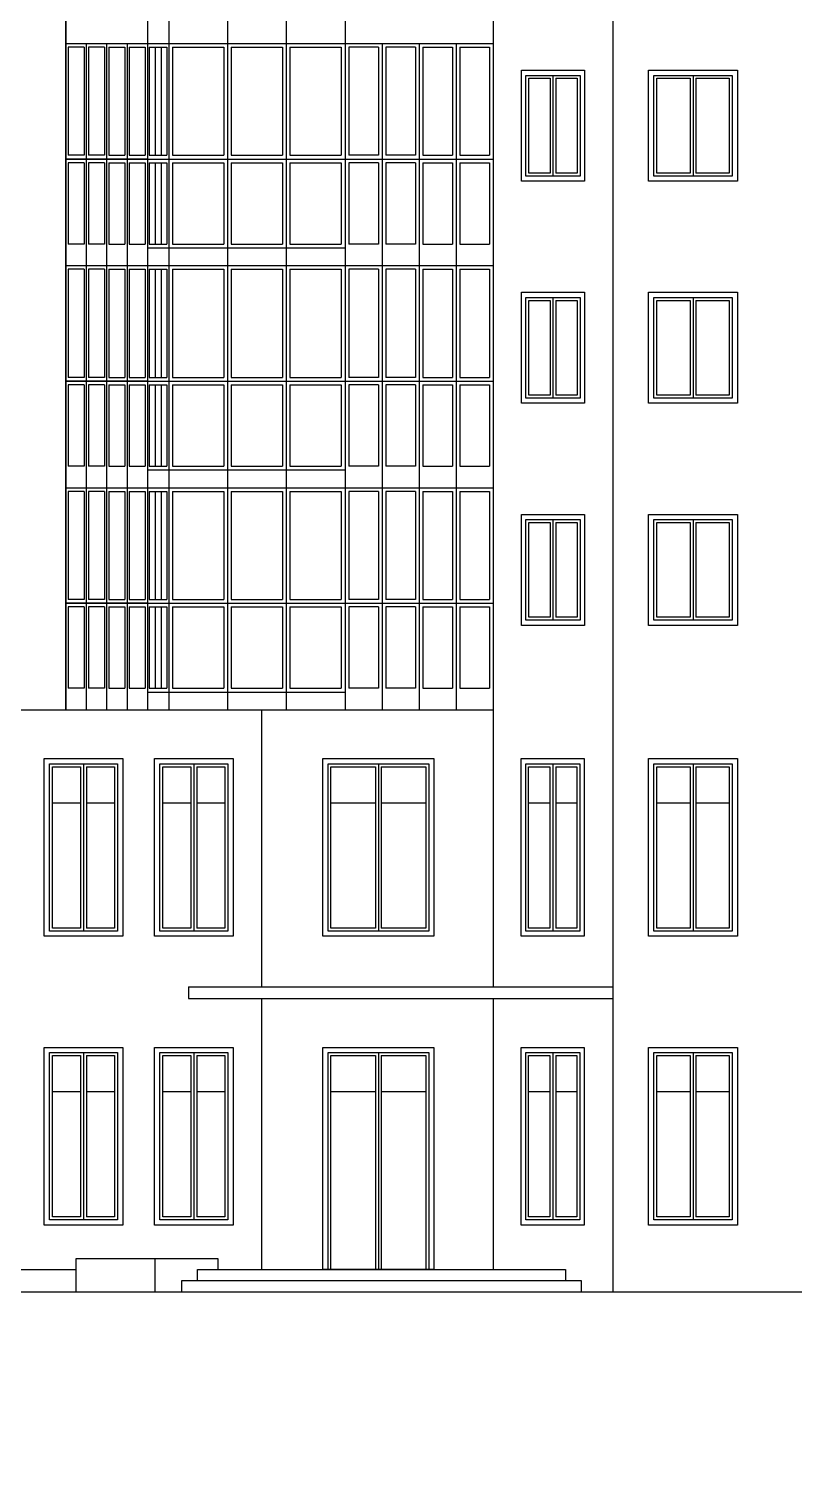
# Model space of a CAD drawing. Header units: inches. Extents: x -634 to 3638, y -6930911 to 5552.
# Drawn here: x 1970.87 to 1980.85, y 3391.03 to 3409.74 of the extents above; entities that cross this region are included whole.
import ezdxf

# ---------------------------------------------------------------- set-up
doc = ezdxf.new("R2010")
doc.units = ezdxf.units.IN
doc.header["$MEASUREMENT"] = 0
doc.linetypes.add('Dashed', pattern=[1128.888893, 564.444447, -564.444447])
for name, color, linetype, lineweight in [('ELEV', 134, 'Continuous', 18), ('фасады', 7, 'Continuous', 30), ('фасады2', 7, 'Continuous', 25)]:
    doc.layers.add(name, color=color, linetype=linetype, lineweight=lineweight)
doc.layers.add('развертка', color=7, linetype='Continuous')

msp = doc.modelspace()

# ---------------------------------------------------------------- hatches: boundary and pattern name
at = {"layer": 'ELEV', "linetype": 'Continuous'}
h = msp.add_hatch(dxfattribs=at)
h.set_pattern_fill('ANSI31', color=256, scale=0.01044, style=0)
h.set_pattern_definition([(45, (1262.311104, 3366.587935), (-0.02343928418428, 0.02343928418428), [])])
edge = h.paths.add_edge_path()
edge.add_ellipse((1445.78234, 3471.96182), major_axis=(0, 6932302.83262), ratio=0.00000001506, start_angle=89.999976115149, end_angle=270.000023884851)
edge.add_line((1445.67794, 3474.85168), (1445.67794, 3528.48347))
edge.add_line((1445.67794, 3528.48347), (1445.88675, 3528.48347))
edge.add_line((1445.88675, 3528.48347), (1445.88675, 3474.85168))

# ---------------------------------------------------------------- linework, layer by layer
at = {"layer": 'развертка'}
msp.add_line((1883.34432, 3393.27998), (2396.27892, 3393.27998), dxfattribs=at)
at = {"layer": 'фасады', "color": 7, "ltscale": 100}
for points in [[(1971.35678, 3400.86201), (1971.35678, 3426.90714)], [(1972.69762, 3426.90714), (1972.69762, 3400.86201)], [(1976.92272, 3426.90714), (1976.92272, 3400.86201)]]:
    msp.add_lwpolyline(points, dxfattribs=at)
at = {"layer": 'фасады', "color": 7, "linetype": 'Dashed', "ltscale": 100}
for points in [[(1978.48253, 3412.43762), (1978.48253, 3409.54372)], [(1978.48253, 3409.54372), (1978.48253, 3406.64982)], [(1978.48253, 3406.64982), (1978.48253, 3403.75591)], [(1978.48253, 3403.75591), (1978.48253, 3400.86201)], [(1967.84551, 3400.86201), (1976.92272, 3400.86201)], [(1973.90342, 3400.86201), (1973.90342, 3397.25428)], [(1976.92272, 3400.86201), (1976.92272, 3397.25428)], [(1978.48253, 3400.86201), (1978.48253, 3397.09994)], [(1972.95194, 3397.25428), (1972.95194, 3397.09994)], [(1972.95194, 3397.25428), (1978.48253, 3397.25428)], [(1972.95194, 3397.09994), (1978.48253, 3397.09994)], [(1973.90342, 3397.09994), (1973.90342, 3393.56937)], [(1976.92272, 3397.09994), (1976.92272, 3393.56937)], [(1978.48253, 3397.09994), (1978.48253, 3393.27998)], [(1971.49161, 3393.27998), (1971.49161, 3393.71407), (1972.51691, 3393.71407), (1972.51691, 3393.27998)], [(1972.51691, 3393.71407), (1973.33442, 3393.71407), (1973.33442, 3393.56937)], [(1967.68145, 3393.56937), (1971.49161, 3393.56937)], [(1973.07048, 3393.42468), (1973.07048, 3393.56937), (1977.86744, 3393.56937), (1977.86744, 3393.42468)], [(1972.66334, 3393.27998), (1978.27636, 3393.27998)], [(1972.86689, 3393.27998), (1972.86689, 3393.42468), (1978.0719, 3393.42468), (1978.0719, 3393.27998)]]:
    msp.add_lwpolyline(points, dxfattribs=at)
at = {"layer": 'фасады2', "color": 7, "ltscale": 100}
for p, q in [((1977.35054, 3407.81702), (1977.35054, 3409.12893)), ((1977.35054, 3409.12893), (1978.05472, 3409.12893)), ((1977.38912, 3407.85561), (1977.38912, 3409.09034)), ((1977.38912, 3409.09034), (1977.66404, 3409.09034)), ((1977.74121, 3409.09034), (1978.01613, 3409.09034)), ((1978.01613, 3409.09034), (1978.01613, 3407.85561)), ((1978.05472, 3409.12893), (1978.05472, 3407.81702)), ((1972.41788, 3408.03889), (1971.35678, 3408.03889)), ((1977.66404, 3407.85561), (1977.38912, 3407.85561)), ((1978.01613, 3407.85561), (1977.74121, 3407.85561)), ((1978.05472, 3407.81702), (1977.35054, 3407.81702)), ((1977.35054, 3404.92312), (1977.35054, 3406.23502)), ((1977.35054, 3406.23502), (1978.05472, 3406.23502)), ((1977.38912, 3404.96171), (1977.38912, 3406.19644)), ((1977.38912, 3406.19644), (1977.66404, 3406.19644)), ((1977.74121, 3406.19644), (1978.01613, 3406.19644)), ((1978.01613, 3406.19644), (1978.01613, 3404.96171)), ((1978.05472, 3406.23502), (1978.05472, 3404.92312)), ((1972.41788, 3405.14499), (1971.35678, 3405.14499)), ((1978.05472, 3404.92312), (1977.35054, 3404.92312)), ((1977.66404, 3404.96171), (1977.38912, 3404.96171)), ((1978.01613, 3404.96171), (1977.74121, 3404.96171)), ((1977.35054, 3402.02922), (1977.35054, 3403.34112)), ((1977.35054, 3403.34112), (1978.05472, 3403.34112)), ((1977.38912, 3402.0678), (1977.38912, 3403.30253)), ((1977.38912, 3403.30253), (1977.66404, 3403.30253)), ((1977.74121, 3403.30253), (1978.01613, 3403.30253)), ((1978.01613, 3403.30253), (1978.01613, 3402.0678)), ((1978.05472, 3403.34112), (1978.05472, 3402.02922)), ((1972.41788, 3402.25108), (1971.35678, 3402.25108)), ((1977.66404, 3402.0678), (1977.38912, 3402.0678)), ((1978.01613, 3402.0678), (1977.74121, 3402.0678)), ((1978.05472, 3402.02922), (1977.35054, 3402.02922)), ((1971.14178, 3400.15783), (1972.02988, 3400.15783)), ((1971.14178, 3397.97775), (1971.14178, 3400.15783)), ((1971.18036, 3398.01634), (1971.18036, 3400.11924)), ((1971.18036, 3400.11924), (1971.54724, 3400.11924)), ((1972.02988, 3400.15783), (1972.02988, 3397.97775)), ((1972.57902, 3400.15783), (1973.46712, 3400.15783)), ((1972.57902, 3397.97775), (1972.57902, 3400.15783)), ((1972.6176, 3398.01634), (1972.6176, 3400.11924)), ((1972.6176, 3400.11924), (1972.98448, 3400.11924)), ((1973.46712, 3400.15783), (1973.46712, 3397.97775)), ((1974.77159, 3400.15783), (1976.08349, 3400.15783)), ((1974.77159, 3397.97775), (1974.77159, 3400.15783)), ((1974.81017, 3398.01634), (1974.81017, 3400.11924)), ((1974.81017, 3400.11924), (1975.38895, 3400.11924)), ((1976.08349, 3400.15783), (1976.08349, 3397.97775)), ((1977.34696, 3397.97775), (1977.34696, 3400.15783)), ((1977.34696, 3400.15783), (1978.05114, 3400.15783)), ((1977.38554, 3398.01634), (1977.38554, 3400.11924)), ((1977.38554, 3400.11924), (1977.66046, 3400.11924)), ((1977.73763, 3400.11924), (1978.01255, 3400.11924)), ((1978.01255, 3400.11924), (1978.01255, 3398.01634)), ((1978.05114, 3400.15783), (1978.05114, 3397.97775)), ((1972.02988, 3397.97775), (1971.14178, 3397.97775)), ((1971.54724, 3398.01634), (1971.18036, 3398.01634)), ((1973.46712, 3397.97775), (1972.57902, 3397.97775)), ((1972.98448, 3398.01634), (1972.6176, 3398.01634)), ((1976.08349, 3397.97775), (1974.77159, 3397.97775)), ((1975.38895, 3398.01634), (1974.81017, 3398.01634)), ((1978.05114, 3397.97775), (1977.34696, 3397.97775)), ((1977.66046, 3398.01634), (1977.38554, 3398.01634)), ((1978.01255, 3398.01634), (1977.73763, 3398.01634)), ((1971.14178, 3396.39575), (1972.02988, 3396.39575)), ((1971.14178, 3394.21568), (1971.14178, 3396.39575)), ((1971.18036, 3394.25426), (1971.18036, 3396.35717)), ((1971.18036, 3396.35717), (1971.54724, 3396.35717)), ((1972.02988, 3396.39575), (1972.02988, 3394.21568)), ((1972.57902, 3396.39575), (1973.46712, 3396.39575)), ((1972.57902, 3394.21568), (1972.57902, 3396.39575)), ((1972.6176, 3394.25426), (1972.6176, 3396.35717)), ((1972.6176, 3396.35717), (1972.98448, 3396.35717)), ((1973.46712, 3396.39575), (1973.46712, 3394.21568)), ((1974.77159, 3396.39575), (1976.08349, 3396.39575)), ((1974.77159, 3393.56937), (1974.77159, 3396.39575)), ((1974.81017, 3393.56937), (1974.81017, 3396.35717)), ((1974.81017, 3396.35717), (1975.38895, 3396.35717)), ((1975.46612, 3396.35717), (1976.0449, 3396.35717)), ((1976.0449, 3396.35717), (1976.0449, 3393.56937)), ((1976.08349, 3396.39575), (1976.08349, 3393.56937)), ((1977.34696, 3394.21568), (1977.34696, 3396.39575)), ((1977.34696, 3396.39575), (1978.05114, 3396.39575)), ((1977.38554, 3394.25426), (1977.38554, 3396.35717)), ((1977.38554, 3396.35717), (1977.66046, 3396.35717)), ((1977.73763, 3396.35717), (1978.01255, 3396.35717)), ((1978.01255, 3396.35717), (1978.01255, 3394.25426)), ((1978.05114, 3396.39575), (1978.05114, 3394.21568)), ((1972.02988, 3394.21568), (1971.14178, 3394.21568)), ((1971.54724, 3394.25426), (1971.18036, 3394.25426)), ((1973.46712, 3394.21568), (1972.57902, 3394.21568)), ((1972.98448, 3394.25426), (1972.6176, 3394.25426)), ((1978.05114, 3394.21568), (1977.34696, 3394.21568)), ((1977.66046, 3394.25426), (1977.38554, 3394.25426)), ((1978.01255, 3394.25426), (1977.73763, 3394.25426))]:
    msp.add_line(p, q, dxfattribs=at)
at = {"layer": 'фасады2', "color": 7, "linetype": 'Dashed', "ltscale": 100}
for points in [[(1971.35678, 3412.43762), (1971.35678, 3409.54372)], [(1972.41788, 3412.43762), (1972.41788, 3409.54372)], [(1972.69762, 3412.43762), (1972.69762, 3409.54372)], [(1973.46258, 3412.43762), (1973.46258, 3409.54372)], [(1974.22753, 3412.43762), (1974.22753, 3409.54372)], [(1974.99345, 3412.43762), (1974.99345, 3409.54372)], [(1976.92272, 3412.43762), (1976.92272, 3409.54372)], [(1972.41788, 3409.77523), (1972.41788, 3406.88133)], [(1971.35678, 3409.54372), (1971.35678, 3406.64982)], [(1971.35678, 3409.54372), (1976.92272, 3409.54372)], [(1971.62206, 3409.54372), (1971.62206, 3406.64982)], [(1971.88733, 3409.54372), (1971.88733, 3406.64982)], [(1972.1526, 3409.54372), (1972.1526, 3406.64982)], [(1972.41788, 3409.54372), (1972.41788, 3406.64982)], [(1972.69762, 3409.54372), (1972.69762, 3406.64982)], [(1972.69762, 3409.54372), (1972.69762, 3406.64982)], [(1973.46258, 3409.54372), (1973.46258, 3406.64982)], [(1974.22753, 3409.54372), (1974.22753, 3406.64982)], [(1974.99345, 3409.54372), (1974.99345, 3406.64982)], [(1974.99345, 3409.54372), (1974.99345, 3406.64982)], [(1975.47577, 3409.54372), (1975.47577, 3406.64982)], [(1975.95809, 3409.54372), (1975.95809, 3406.64982)], [(1976.4404, 3409.54372), (1976.4404, 3406.64982)], [(1976.92272, 3409.54372), (1976.92272, 3406.64982)], [(1971.38572, 3409.49549), (1971.38572, 3408.08712)], [(1971.59312, 3409.49549), (1971.38572, 3409.49549)], [(1971.59312, 3409.49549), (1971.59312, 3408.08712)], [(1971.65099, 3409.49549), (1971.65099, 3408.08712)], [(1971.85839, 3409.49549), (1971.65099, 3409.49549)], [(1971.85839, 3409.49549), (1971.85839, 3408.08712)], [(1971.91627, 3409.49549), (1971.91627, 3408.08712)], [(1971.91627, 3409.49549), (1972.12367, 3409.49549)], [(1972.12367, 3409.49549), (1972.12367, 3408.08712)], [(1972.18154, 3409.49549), (1972.18154, 3408.08712)], [(1972.18154, 3409.49549), (1972.38894, 3409.49549)], [(1972.38894, 3409.49549), (1972.38894, 3408.08712)], [(1972.44199, 3409.49549), (1972.67351, 3409.49549)], [(1972.74585, 3409.49549), (1973.41435, 3409.49549)], [(1973.51081, 3409.49549), (1974.1793, 3409.49549)], [(1974.27576, 3409.49549), (1974.94426, 3409.49549)], [(1975.42754, 3409.49549), (1975.04168, 3409.49549)], [(1975.42754, 3409.49549), (1975.42754, 3408.08712)], [(1975.524, 3409.49549), (1975.524, 3408.08712)], [(1975.90986, 3409.49549), (1975.524, 3409.49549)], [(1975.90986, 3409.49549), (1975.90986, 3408.08712)], [(1976.00632, 3409.49549), (1976.00632, 3408.08712)], [(1976.00632, 3409.49549), (1976.39217, 3409.49549)], [(1976.39217, 3409.49549), (1976.39217, 3408.08712)], [(1976.48864, 3409.49549), (1976.48864, 3408.08712)], [(1976.48864, 3409.49549), (1976.87449, 3409.49549)], [(1971.35678, 3408.03889), (1976.92272, 3408.03889)], [(1971.59312, 3408.08712), (1971.38572, 3408.08712)], [(1971.85839, 3408.08712), (1971.65099, 3408.08712)], [(1971.91627, 3408.08712), (1972.12367, 3408.08712)], [(1972.18154, 3408.08712), (1972.38894, 3408.08712)], [(1972.44199, 3408.08712), (1972.67351, 3408.08712)], [(1972.74585, 3408.08712), (1973.41435, 3408.08712)], [(1973.51081, 3408.08712), (1974.1793, 3408.08712)], [(1974.27576, 3408.08712), (1974.94426, 3408.08712)], [(1975.42754, 3408.08712), (1975.04168, 3408.08712)], [(1975.90986, 3408.08712), (1975.524, 3408.08712)], [(1976.00632, 3408.08712), (1976.39217, 3408.08712)], [(1976.48864, 3408.08712), (1976.87449, 3408.08712)], [(1971.38572, 3407.99066), (1971.38572, 3406.92956)], [(1971.59312, 3407.99066), (1971.38572, 3407.99066)], [(1971.59312, 3407.99066), (1971.59312, 3406.92956)], [(1971.65099, 3407.99066), (1971.65099, 3406.92956)], [(1971.85839, 3407.99066), (1971.65099, 3407.99066)], [(1971.85839, 3407.99066), (1971.85839, 3406.92956)], [(1971.91627, 3407.99066), (1971.91627, 3406.92956)], [(1971.91627, 3407.99066), (1972.12367, 3407.99066)], [(1972.12367, 3407.99066), (1972.12367, 3406.92956)], [(1972.18154, 3407.99066), (1972.18154, 3406.92956)], [(1972.18154, 3407.99066), (1972.38894, 3407.99066)], [(1972.38894, 3407.99066), (1972.38894, 3406.92956)], [(1972.44199, 3407.99066), (1972.67351, 3407.99066)], [(1972.74585, 3407.99066), (1973.41435, 3407.99066)], [(1973.51081, 3407.99066), (1974.1793, 3407.99066)], [(1974.27576, 3407.99066), (1974.94426, 3407.99066)], [(1975.42754, 3407.99066), (1975.04168, 3407.99066)], [(1975.42754, 3407.99066), (1975.42754, 3406.92956)], [(1975.524, 3407.99066), (1975.524, 3406.92956)], [(1975.90986, 3407.99066), (1975.524, 3407.99066)], [(1975.90986, 3407.99066), (1975.90986, 3406.92956)], [(1976.00632, 3407.99066), (1976.00632, 3406.92956)], [(1976.00632, 3407.99066), (1976.39217, 3407.99066)], [(1976.39217, 3407.99066), (1976.39217, 3406.92956)], [(1976.48864, 3407.99066), (1976.48864, 3406.92956)], [(1976.48864, 3407.99066), (1976.87449, 3407.99066)], [(1971.59312, 3406.92956), (1971.38572, 3406.92956)], [(1971.85839, 3406.92956), (1971.65099, 3406.92956)], [(1971.91627, 3406.92956), (1972.12367, 3406.92956)], [(1972.18154, 3406.92956), (1972.38894, 3406.92956)], [(1972.44199, 3406.92956), (1972.67351, 3406.92956)], [(1972.74585, 3406.92956), (1973.41435, 3406.92956)], [(1973.51081, 3406.92956), (1974.1793, 3406.92956)], [(1974.27576, 3406.92956), (1974.94426, 3406.92956)], [(1975.42754, 3406.92956), (1975.04168, 3406.92956)], [(1975.90986, 3406.92956), (1975.524, 3406.92956)], [(1976.00632, 3406.92956), (1976.39217, 3406.92956)], [(1976.48864, 3406.92956), (1976.87449, 3406.92956)], [(1972.41788, 3406.88133), (1972.41788, 3403.98742)], [(1972.41788, 3406.88133), (1974.99345, 3406.88133)], [(1971.35678, 3406.64982), (1971.35678, 3403.75591)], [(1971.35678, 3406.64982), (1971.35678, 3403.75591)], [(1971.35678, 3406.64982), (1976.92272, 3406.64982)], [(1971.38572, 3406.60158), (1971.38572, 3405.19322)], [(1971.59312, 3406.60158), (1971.38572, 3406.60158)], [(1971.59312, 3406.60158), (1971.59312, 3405.19322)], [(1971.62206, 3406.64982), (1971.62206, 3403.75591)], [(1971.65099, 3406.60158), (1971.65099, 3405.19322)], [(1971.85839, 3406.60158), (1971.65099, 3406.60158)], [(1971.85839, 3406.60158), (1971.85839, 3405.19322)], [(1971.88733, 3406.64982), (1971.88733, 3403.75591)], [(1971.91627, 3406.60158), (1971.91627, 3405.19322)], [(1971.91627, 3406.60158), (1972.12367, 3406.60158)], [(1972.12367, 3406.60158), (1972.12367, 3405.19322)], [(1972.1526, 3406.64982), (1972.1526, 3403.75591)], [(1972.18154, 3406.60158), (1972.18154, 3405.19322)], [(1972.18154, 3406.60158), (1972.38894, 3406.60158)], [(1972.38894, 3406.60158), (1972.38894, 3405.19322)], [(1972.41788, 3406.64982), (1972.41788, 3403.75591)], [(1972.44199, 3406.60158), (1972.67351, 3406.60158)], [(1972.69762, 3406.64982), (1972.69762, 3403.75591)], [(1972.69762, 3406.64982), (1972.69762, 3403.75591)], [(1972.69762, 3406.64982), (1972.69762, 3403.75591)], [(1972.74585, 3406.60158), (1973.41435, 3406.60158)], [(1973.46258, 3406.64982), (1973.46258, 3403.75591)], [(1973.51081, 3406.60158), (1974.1793, 3406.60158)], [(1974.22753, 3406.64982), (1974.22753, 3403.75591)], [(1974.27576, 3406.60158), (1974.94426, 3406.60158)], [(1974.99345, 3406.64982), (1974.99345, 3403.75591)], [(1974.99345, 3406.64982), (1974.99345, 3403.75591)], [(1974.99345, 3406.64982), (1974.99345, 3403.75591)], [(1975.42754, 3406.60158), (1975.04168, 3406.60158)], [(1975.42754, 3406.60158), (1975.42754, 3405.19322)], [(1975.47577, 3406.64982), (1975.47577, 3403.75591)], [(1975.524, 3406.60158), (1975.524, 3405.19322)], [(1975.90986, 3406.60158), (1975.524, 3406.60158)], [(1975.90986, 3406.60158), (1975.90986, 3405.19322)], [(1975.95809, 3406.64982), (1975.95809, 3403.75591)], [(1976.00632, 3406.60158), (1976.00632, 3405.19322)], [(1976.00632, 3406.60158), (1976.39217, 3406.60158)], [(1976.39217, 3406.60158), (1976.39217, 3405.19322)], [(1976.4404, 3406.64982), (1976.4404, 3403.75591)], [(1976.48864, 3406.60158), (1976.48864, 3405.19322)], [(1976.48864, 3406.60158), (1976.87449, 3406.60158)], [(1976.92272, 3406.64982), (1976.92272, 3403.75591)], [(1976.92272, 3406.64982), (1976.92272, 3403.75591)], [(1971.35678, 3405.14499), (1976.92272, 3405.14499)], [(1971.59312, 3405.19322), (1971.38572, 3405.19322)], [(1971.38572, 3405.09675), (1971.38572, 3404.03566)], [(1971.59312, 3405.09675), (1971.38572, 3405.09675)], [(1971.59312, 3405.09675), (1971.59312, 3404.03566)], [(1971.85839, 3405.19322), (1971.65099, 3405.19322)], [(1971.65099, 3405.09675), (1971.65099, 3404.03566)], [(1971.85839, 3405.09675), (1971.65099, 3405.09675)], [(1971.85839, 3405.09675), (1971.85839, 3404.03566)], [(1971.91627, 3405.19322), (1972.12367, 3405.19322)], [(1971.91627, 3405.09675), (1971.91627, 3404.03566)], [(1971.91627, 3405.09675), (1972.12367, 3405.09675)], [(1972.12367, 3405.09675), (1972.12367, 3404.03566)], [(1972.18154, 3405.19322), (1972.38894, 3405.19322)], [(1972.18154, 3405.09675), (1972.18154, 3404.03566)], [(1972.18154, 3405.09675), (1972.38894, 3405.09675)], [(1972.38894, 3405.09675), (1972.38894, 3404.03566)], [(1972.44199, 3405.19322), (1972.67351, 3405.19322)], [(1972.44199, 3405.09675), (1972.67351, 3405.09675)], [(1972.74585, 3405.19322), (1973.41435, 3405.19322)], [(1972.74585, 3405.09675), (1973.41435, 3405.09675)], [(1973.51081, 3405.19322), (1974.1793, 3405.19322)], [(1973.51081, 3405.09675), (1974.1793, 3405.09675)], [(1974.27576, 3405.19322), (1974.94426, 3405.19322)], [(1974.27576, 3405.09675), (1974.94426, 3405.09675)], [(1975.42754, 3405.19322), (1975.04168, 3405.19322)], [(1975.42754, 3405.09675), (1975.04168, 3405.09675)], [(1975.42754, 3405.09675), (1975.42754, 3404.03566)], [(1975.90986, 3405.19322), (1975.524, 3405.19322)], [(1975.524, 3405.09675), (1975.524, 3404.03566)], [(1975.90986, 3405.09675), (1975.524, 3405.09675)], [(1975.90986, 3405.09675), (1975.90986, 3404.03566)], [(1976.00632, 3405.19322), (1976.39217, 3405.19322)], [(1976.00632, 3405.09675), (1976.00632, 3404.03566)], [(1976.00632, 3405.09675), (1976.39217, 3405.09675)], [(1976.39217, 3405.09675), (1976.39217, 3404.03566)], [(1976.48864, 3405.19322), (1976.87449, 3405.19322)], [(1976.48864, 3405.09675), (1976.48864, 3404.03566)], [(1976.48864, 3405.09675), (1976.87449, 3405.09675)], [(1971.59312, 3404.03566), (1971.38572, 3404.03566)], [(1971.85839, 3404.03566), (1971.65099, 3404.03566)], [(1971.91627, 3404.03566), (1972.12367, 3404.03566)], [(1972.18154, 3404.03566), (1972.38894, 3404.03566)], [(1972.41788, 3403.98742), (1972.41788, 3401.09352)], [(1972.41788, 3403.98742), (1974.99345, 3403.98742)], [(1972.44199, 3404.03566), (1972.67351, 3404.03566)], [(1972.74585, 3404.03566), (1973.41435, 3404.03566)], [(1973.51081, 3404.03566), (1974.1793, 3404.03566)], [(1974.27576, 3404.03566), (1974.94426, 3404.03566)], [(1975.42754, 3404.03566), (1975.04168, 3404.03566)], [(1975.90986, 3404.03566), (1975.524, 3404.03566)], [(1976.00632, 3404.03566), (1976.39217, 3404.03566)], [(1976.48864, 3404.03566), (1976.87449, 3404.03566)], [(1971.35678, 3403.75591), (1971.35678, 3400.86201)], [(1971.35678, 3403.75591), (1971.35678, 3400.86201)], [(1971.35678, 3403.75591), (1971.35678, 3400.86201)], [(1971.35678, 3403.75591), (1976.92272, 3403.75591)], [(1971.62206, 3403.75591), (1971.62206, 3400.86201)], [(1971.88733, 3403.75591), (1971.88733, 3400.86201)], [(1972.1526, 3403.75591), (1972.1526, 3400.86201)], [(1972.41788, 3403.75591), (1972.41788, 3400.86201)], [(1972.69762, 3403.75591), (1972.69762, 3400.86201)], [(1972.69762, 3403.75591), (1972.69762, 3400.86201)], [(1972.69762, 3403.75591), (1972.69762, 3400.86201)], [(1972.69762, 3403.75591), (1972.69762, 3400.86201)], [(1973.46258, 3403.75591), (1973.46258, 3400.86201)], [(1974.22753, 3403.75591), (1974.22753, 3400.86201)], [(1974.99345, 3403.75591), (1974.99345, 3400.86201)], [(1974.99345, 3403.75591), (1974.99345, 3400.86201)], [(1974.99345, 3403.75591), (1974.99345, 3400.86201)], [(1974.99345, 3403.75591), (1974.99345, 3400.86201)], [(1975.47577, 3403.75591), (1975.47577, 3400.86201)], [(1975.95809, 3403.75591), (1975.95809, 3400.86201)], [(1976.4404, 3403.75591), (1976.4404, 3400.86201)], [(1976.92272, 3403.75591), (1976.92272, 3400.86201)], [(1976.92272, 3403.75591), (1976.92272, 3400.86201)], [(1976.92272, 3403.75591), (1976.92272, 3400.86201)], [(1971.38572, 3403.70768), (1971.38572, 3402.29931)], [(1971.59312, 3403.70768), (1971.38572, 3403.70768)], [(1971.59312, 3403.70768), (1971.59312, 3402.29931)], [(1971.65099, 3403.70768), (1971.65099, 3402.29931)], [(1971.85839, 3403.70768), (1971.65099, 3403.70768)], [(1971.85839, 3403.70768), (1971.85839, 3402.29931)], [(1971.91627, 3403.70768), (1971.91627, 3402.29931)], [(1971.91627, 3403.70768), (1972.12367, 3403.70768)], [(1972.12367, 3403.70768), (1972.12367, 3402.29931)], [(1972.18154, 3403.70768), (1972.18154, 3402.29931)], [(1972.18154, 3403.70768), (1972.38894, 3403.70768)], [(1972.38894, 3403.70768), (1972.38894, 3402.29931)], [(1972.44199, 3403.70768), (1972.67351, 3403.70768)], [(1972.74585, 3403.70768), (1973.41435, 3403.70768)], [(1973.51081, 3403.70768), (1974.1793, 3403.70768)], [(1974.27576, 3403.70768), (1974.94426, 3403.70768)], [(1975.42754, 3403.70768), (1975.04168, 3403.70768)], [(1975.42754, 3403.70768), (1975.42754, 3402.29931)], [(1975.524, 3403.70768), (1975.524, 3402.29931)], [(1975.90986, 3403.70768), (1975.524, 3403.70768)], [(1975.90986, 3403.70768), (1975.90986, 3402.29931)], [(1976.00632, 3403.70768), (1976.00632, 3402.29931)], [(1976.00632, 3403.70768), (1976.39217, 3403.70768)], [(1976.39217, 3403.70768), (1976.39217, 3402.29931)], [(1976.48864, 3403.70768), (1976.48864, 3402.29931)], [(1976.48864, 3403.70768), (1976.87449, 3403.70768)], [(1971.35678, 3402.25108), (1976.92272, 3402.25108)], [(1971.59312, 3402.29931), (1971.38572, 3402.29931)], [(1971.85839, 3402.29931), (1971.65099, 3402.29931)], [(1971.91627, 3402.29931), (1972.12367, 3402.29931)], [(1972.18154, 3402.29931), (1972.38894, 3402.29931)], [(1972.44199, 3402.29931), (1972.67351, 3402.29931)], [(1972.74585, 3402.29931), (1973.41435, 3402.29931)], [(1973.51081, 3402.29931), (1974.1793, 3402.29931)], [(1974.27576, 3402.29931), (1974.94426, 3402.29931)], [(1975.42754, 3402.29931), (1975.04168, 3402.29931)], [(1975.90986, 3402.29931), (1975.524, 3402.29931)], [(1976.00632, 3402.29931), (1976.39217, 3402.29931)], [(1976.48864, 3402.29931), (1976.87449, 3402.29931)], [(1971.38572, 3402.20285), (1971.38572, 3401.14175)], [(1971.59312, 3402.20285), (1971.38572, 3402.20285)], [(1971.59312, 3402.20285), (1971.59312, 3401.14175)], [(1971.65099, 3402.20285), (1971.65099, 3401.14175)], [(1971.85839, 3402.20285), (1971.65099, 3402.20285)], [(1971.85839, 3402.20285), (1971.85839, 3401.14175)], [(1971.91627, 3402.20285), (1971.91627, 3401.14175)], [(1971.91627, 3402.20285), (1972.12367, 3402.20285)], [(1972.12367, 3402.20285), (1972.12367, 3401.14175)], [(1972.18154, 3402.20285), (1972.18154, 3401.14175)], [(1972.18154, 3402.20285), (1972.38894, 3402.20285)], [(1972.38894, 3402.20285), (1972.38894, 3401.14175)], [(1972.44199, 3402.20285), (1972.67351, 3402.20285)], [(1972.74585, 3402.20285), (1973.41435, 3402.20285)], [(1973.51081, 3402.20285), (1974.1793, 3402.20285)], [(1974.27576, 3402.20285), (1974.94426, 3402.20285)], [(1975.42754, 3402.20285), (1975.04168, 3402.20285)], [(1975.42754, 3402.20285), (1975.42754, 3401.14175)], [(1975.524, 3402.20285), (1975.524, 3401.14175)], [(1975.90986, 3402.20285), (1975.524, 3402.20285)], [(1975.90986, 3402.20285), (1975.90986, 3401.14175)], [(1976.00632, 3402.20285), (1976.00632, 3401.14175)], [(1976.00632, 3402.20285), (1976.39217, 3402.20285)], [(1976.39217, 3402.20285), (1976.39217, 3401.14175)], [(1976.48864, 3402.20285), (1976.48864, 3401.14175)], [(1976.48864, 3402.20285), (1976.87449, 3402.20285)], [(1971.59312, 3401.14175), (1971.38572, 3401.14175)], [(1971.85839, 3401.14175), (1971.65099, 3401.14175)], [(1971.91627, 3401.14175), (1972.12367, 3401.14175)], [(1972.18154, 3401.14175), (1972.38894, 3401.14175)], [(1972.44199, 3401.14175), (1972.67351, 3401.14175)], [(1972.74585, 3401.14175), (1973.41435, 3401.14175)], [(1973.51081, 3401.14175), (1974.1793, 3401.14175)], [(1974.27576, 3401.14175), (1974.94426, 3401.14175)], [(1975.42754, 3401.14175), (1975.04168, 3401.14175)], [(1975.90986, 3401.14175), (1975.524, 3401.14175)], [(1976.00632, 3401.14175), (1976.39217, 3401.14175)], [(1976.48864, 3401.14175), (1976.87449, 3401.14175)], [(1972.41788, 3401.09352), (1974.99345, 3401.09352)], [(1971.54724, 3399.64657), (1971.18036, 3399.64657)], [(1971.99129, 3399.64657), (1971.62441, 3399.64657)], [(1972.98448, 3399.64657), (1972.6176, 3399.64657)], [(1973.42853, 3399.64657), (1973.06165, 3399.64657)], [(1975.38895, 3399.64657), (1974.81017, 3399.64657)], [(1976.0449, 3399.64657), (1975.46612, 3399.64657)], [(1977.66046, 3399.64657), (1977.38554, 3399.64657)], [(1978.01255, 3399.64657), (1977.73763, 3399.64657)], [(1979.48865, 3399.64657), (1979.05456, 3399.64657)], [(1979.9999, 3399.64657), (1979.56582, 3399.64657)], [(1971.54724, 3395.8845), (1971.18036, 3395.8845)], [(1971.99129, 3395.8845), (1971.62441, 3395.8845)], [(1972.98448, 3395.8845), (1972.6176, 3395.8845)], [(1973.42853, 3395.8845), (1973.06165, 3395.8845)], [(1975.38895, 3395.8845), (1974.81017, 3395.8845)], [(1976.0449, 3395.8845), (1975.46612, 3395.8845)], [(1977.66046, 3395.8845), (1977.38554, 3395.8845)], [(1978.01255, 3395.8845), (1977.73763, 3395.8845)], [(1979.48865, 3395.8845), (1979.05456, 3395.8845)], [(1979.9999, 3395.8845), (1979.56582, 3395.8845)]]:
    msp.add_lwpolyline(points, dxfattribs=at)
at = {"layer": 'фасады2', "color": 7, "ltscale": 100}
for points in [[(1974.99345, 3412.43762), (1974.99345, 3409.54372)], [(1974.99345, 3409.54372), (1974.99345, 3406.64982)], [(1972.44199, 3409.49549), (1972.44199, 3408.08712)], [(1972.51917, 3409.49549), (1972.51917, 3408.08712)], [(1972.59634, 3409.49549), (1972.59634, 3408.08712)], [(1972.67351, 3409.49549), (1972.67351, 3408.08712)], [(1972.74585, 3409.49549), (1972.74585, 3408.08712)], [(1973.41435, 3409.49549), (1973.41435, 3408.08712)], [(1973.51081, 3409.49549), (1973.51081, 3408.08712)], [(1974.1793, 3409.49549), (1974.1793, 3408.08712)], [(1974.27576, 3409.49549), (1974.27576, 3408.08712)], [(1974.94426, 3409.49549), (1974.94426, 3408.08712)], [(1975.04168, 3409.49549), (1975.04168, 3408.08712)], [(1976.87449, 3409.49549), (1976.87449, 3408.08712)], [(1977.66404, 3409.09034), (1977.66404, 3407.85561)], [(1977.66404, 3409.09034), (1977.66404, 3407.85561)], [(1977.70263, 3409.12893), (1977.70263, 3407.81702)], [(1977.74121, 3409.09034), (1977.74121, 3407.85561)], [(1979.48865, 3407.85561), (1979.05456, 3407.85561), (1979.05456, 3409.09034), (1979.48865, 3409.09034)], [(1979.48865, 3409.09034), (1979.48865, 3407.85561)], [(1979.52723, 3409.12893), (1979.52723, 3407.81702)], [(1979.56582, 3409.09034), (1979.9999, 3409.09034), (1979.9999, 3407.85561), (1979.56582, 3407.85561)], [(1979.56582, 3409.09034), (1979.56582, 3407.85561)], [(1972.44199, 3407.99066), (1972.44199, 3406.92956)], [(1972.51917, 3407.99066), (1972.51917, 3406.92956)], [(1972.59634, 3407.99066), (1972.59634, 3406.92956)], [(1972.67351, 3407.99066), (1972.67351, 3406.92956)], [(1972.74585, 3407.99066), (1972.74585, 3406.92956)], [(1973.41435, 3407.99066), (1973.41435, 3406.92956)], [(1973.51081, 3407.99066), (1973.51081, 3406.92956)], [(1974.1793, 3407.99066), (1974.1793, 3406.92956)], [(1974.27576, 3407.99066), (1974.27576, 3406.92956)], [(1974.94426, 3407.99066), (1974.94426, 3406.92956)], [(1975.04168, 3407.99066), (1975.04168, 3406.92956)], [(1976.87449, 3407.99066), (1976.87449, 3406.92956)], [(1972.44199, 3406.60158), (1972.44199, 3405.19322)], [(1972.51917, 3406.60158), (1972.51917, 3405.19322)], [(1972.59634, 3406.60158), (1972.59634, 3405.19322)], [(1972.67351, 3406.60158), (1972.67351, 3405.19322)], [(1972.74585, 3406.60158), (1972.74585, 3405.19322)], [(1973.41435, 3406.60158), (1973.41435, 3405.19322)], [(1973.51081, 3406.60158), (1973.51081, 3405.19322)], [(1974.1793, 3406.60158), (1974.1793, 3405.19322)], [(1974.27576, 3406.60158), (1974.27576, 3405.19322)], [(1974.94426, 3406.60158), (1974.94426, 3405.19322)], [(1974.99345, 3406.64982), (1974.99345, 3403.75591)], [(1975.04168, 3406.60158), (1975.04168, 3405.19322)], [(1976.87449, 3406.60158), (1976.87449, 3405.19322)], [(1977.66404, 3406.19644), (1977.66404, 3404.96171)], [(1977.66404, 3406.19644), (1977.66404, 3404.96171)], [(1977.70263, 3406.23502), (1977.70263, 3404.92312)], [(1977.74121, 3406.19644), (1977.74121, 3404.96171)], [(1979.48865, 3404.96171), (1979.05456, 3404.96171), (1979.05456, 3406.19644), (1979.48865, 3406.19644)], [(1979.48865, 3406.19644), (1979.48865, 3404.96171)], [(1979.52723, 3406.23502), (1979.52723, 3404.92312)], [(1979.56582, 3406.19644), (1979.9999, 3406.19644), (1979.9999, 3404.96171), (1979.56582, 3404.96171)], [(1979.56582, 3406.19644), (1979.56582, 3404.96171)], [(1972.44199, 3405.09675), (1972.44199, 3404.03566)], [(1972.51917, 3405.09675), (1972.51917, 3404.03566)], [(1972.59634, 3405.09675), (1972.59634, 3404.03566)], [(1972.67351, 3405.09675), (1972.67351, 3404.03566)], [(1972.74585, 3405.09675), (1972.74585, 3404.03566)], [(1973.41435, 3405.09675), (1973.41435, 3404.03566)], [(1973.51081, 3405.09675), (1973.51081, 3404.03566)], [(1974.1793, 3405.09675), (1974.1793, 3404.03566)], [(1974.27576, 3405.09675), (1974.27576, 3404.03566)], [(1974.94426, 3405.09675), (1974.94426, 3404.03566)], [(1975.04168, 3405.09675), (1975.04168, 3404.03566)], [(1976.87449, 3405.09675), (1976.87449, 3404.03566)], [(1974.99345, 3403.75591), (1974.99345, 3400.86201)], [(1972.44199, 3403.70768), (1972.44199, 3402.29931)], [(1972.51917, 3403.70768), (1972.51917, 3402.29931)], [(1972.59634, 3403.70768), (1972.59634, 3402.29931)], [(1972.67351, 3403.70768), (1972.67351, 3402.29931)], [(1972.74585, 3403.70768), (1972.74585, 3402.29931)], [(1973.41435, 3403.70768), (1973.41435, 3402.29931)], [(1973.51081, 3403.70768), (1973.51081, 3402.29931)], [(1974.1793, 3403.70768), (1974.1793, 3402.29931)], [(1974.27576, 3403.70768), (1974.27576, 3402.29931)], [(1974.94426, 3403.70768), (1974.94426, 3402.29931)], [(1975.04168, 3403.70768), (1975.04168, 3402.29931)], [(1976.87449, 3403.70768), (1976.87449, 3402.29931)], [(1977.66404, 3403.30253), (1977.66404, 3402.0678)], [(1977.66404, 3403.30253), (1977.66404, 3402.0678)], [(1977.70263, 3403.34112), (1977.70263, 3402.02922)], [(1977.74121, 3403.30253), (1977.74121, 3402.0678)], [(1979.48865, 3402.0678), (1979.05456, 3402.0678), (1979.05456, 3403.30253), (1979.48865, 3403.30253)], [(1979.48865, 3403.30253), (1979.48865, 3402.0678)], [(1979.52723, 3403.34112), (1979.52723, 3402.02922)], [(1979.56582, 3403.30253), (1979.9999, 3403.30253), (1979.9999, 3402.0678), (1979.56582, 3402.0678)], [(1979.56582, 3403.30253), (1979.56582, 3402.0678)], [(1972.44199, 3402.20285), (1972.44199, 3401.14175)], [(1972.51917, 3402.20285), (1972.51917, 3401.14175)], [(1972.59634, 3402.20285), (1972.59634, 3401.14175)], [(1972.67351, 3402.20285), (1972.67351, 3401.14175)], [(1972.74585, 3402.20285), (1972.74585, 3401.14175)], [(1973.41435, 3402.20285), (1973.41435, 3401.14175)], [(1973.51081, 3402.20285), (1973.51081, 3401.14175)], [(1974.1793, 3402.20285), (1974.1793, 3401.14175)], [(1974.27576, 3402.20285), (1974.27576, 3401.14175)], [(1974.94426, 3402.20285), (1974.94426, 3401.14175)], [(1975.04168, 3402.20285), (1975.04168, 3401.14175)], [(1976.87449, 3402.20285), (1976.87449, 3401.14175)], [(1971.54724, 3400.11924), (1971.54724, 3398.01634)], [(1971.58583, 3400.15783), (1971.58583, 3397.97775)], [(1971.62441, 3400.11924), (1971.99129, 3400.11924), (1971.99129, 3398.01634), (1971.62441, 3398.01634)], [(1971.62441, 3400.11924), (1971.62441, 3398.01634)], [(1972.98448, 3400.11924), (1972.98448, 3398.01634)], [(1973.02307, 3400.15783), (1973.02307, 3397.97775)], [(1973.06165, 3400.11924), (1973.42853, 3400.11924), (1973.42853, 3398.01634), (1973.06165, 3398.01634)], [(1973.06165, 3400.11924), (1973.06165, 3398.01634)], [(1975.38895, 3400.11924), (1975.38895, 3398.01634)], [(1975.42754, 3400.15783), (1975.42754, 3397.97775)], [(1975.46612, 3400.11924), (1976.0449, 3400.11924), (1976.0449, 3398.01634), (1975.46612, 3398.01634)], [(1975.46612, 3400.11924), (1975.46612, 3398.01634)], [(1977.66046, 3400.11924), (1977.66046, 3398.01634)], [(1977.69905, 3400.15783), (1977.69905, 3397.97775)], [(1977.73763, 3400.11924), (1977.73763, 3398.01634)], [(1979.48865, 3398.01634), (1979.05456, 3398.01634), (1979.05456, 3400.11924), (1979.48865, 3400.11924)], [(1979.48865, 3400.11924), (1979.48865, 3398.01634)], [(1979.52723, 3400.15783), (1979.52723, 3397.97775)], [(1979.56582, 3400.11924), (1979.9999, 3400.11924), (1979.9999, 3398.01634), (1979.56582, 3398.01634)], [(1979.56582, 3400.11924), (1979.56582, 3398.01634)], [(1977.66046, 3399.25107), (1977.66046, 3398.01634)], [(1971.54724, 3396.35717), (1971.54724, 3394.25426)], [(1971.58583, 3396.39575), (1971.58583, 3394.21568)], [(1971.62441, 3396.35717), (1971.99129, 3396.35717), (1971.99129, 3394.25426), (1971.62441, 3394.25426)], [(1971.62441, 3396.35717), (1971.62441, 3394.25426)], [(1972.98448, 3396.35717), (1972.98448, 3394.25426)], [(1973.02307, 3396.39575), (1973.02307, 3394.21568)], [(1973.06165, 3396.35717), (1973.42853, 3396.35717), (1973.42853, 3394.25426), (1973.06165, 3394.25426)], [(1973.06165, 3396.35717), (1973.06165, 3394.25426)], [(1975.38895, 3396.35717), (1975.38895, 3393.56937)], [(1975.42754, 3396.39575), (1975.42754, 3393.56937)], [(1975.46612, 3396.35717), (1975.46612, 3393.56937)], [(1977.66046, 3396.35717), (1977.66046, 3394.25426)], [(1977.69905, 3396.39575), (1977.69905, 3394.21568)], [(1977.73763, 3396.35717), (1977.73763, 3394.25426)], [(1979.48865, 3394.25426), (1979.05456, 3394.25426), (1979.05456, 3396.35717), (1979.48865, 3396.35717)], [(1979.48865, 3396.35717), (1979.48865, 3394.25426)], [(1979.52723, 3396.39575), (1979.52723, 3394.21568)], [(1979.56582, 3396.35717), (1979.9999, 3396.35717), (1979.9999, 3394.25426), (1979.56582, 3394.25426)], [(1979.56582, 3396.35717), (1979.56582, 3394.25426)], [(1977.66046, 3395.489), (1977.66046, 3394.25426)]]:
    msp.add_lwpolyline(points, dxfattribs=at)
for points in [[(1977.29266, 3409.19645), (1978.1126, 3409.19645), (1978.1126, 3407.7495), (1977.29266, 3407.7495)], [(1978.94845, 3409.19645), (1980.10601, 3409.19645), (1980.10601, 3407.7495), (1978.94845, 3407.7495)], [(1979.01598, 3409.12893), (1980.03849, 3409.12893), (1980.03849, 3407.81702), (1979.01598, 3407.81702)], [(1977.29266, 3406.30255), (1978.1126, 3406.30255), (1978.1126, 3404.8556), (1977.29266, 3404.8556)], [(1978.94845, 3406.30255), (1980.10601, 3406.30255), (1980.10601, 3404.8556), (1978.94845, 3404.8556)], [(1979.01598, 3406.23502), (1980.03849, 3406.23502), (1980.03849, 3404.92312), (1979.01598, 3404.92312)], [(1977.29266, 3403.40864), (1978.1126, 3403.40864), (1978.1126, 3401.96169), (1977.29266, 3401.96169)], [(1978.94845, 3403.40864), (1980.10601, 3403.40864), (1980.10601, 3401.96169), (1978.94845, 3401.96169)], [(1979.01598, 3403.34112), (1980.03849, 3403.34112), (1980.03849, 3402.02922), (1979.01598, 3402.02922)], [(1971.07425, 3400.22535), (1972.0974, 3400.22535), (1972.0974, 3397.91023), (1971.07425, 3397.91023)], [(1972.51149, 3400.22535), (1973.53464, 3400.22535), (1973.53464, 3397.91023), (1972.51149, 3397.91023)], [(1974.70406, 3400.22535), (1976.15101, 3400.22535), (1976.15101, 3397.91023), (1974.70406, 3397.91023)], [(1977.28908, 3400.22535), (1978.10902, 3400.22535), (1978.10902, 3397.91023), (1977.28908, 3397.91023)], [(1978.94845, 3400.22535), (1980.10601, 3400.22535), (1980.10601, 3397.91023), (1978.94845, 3397.91023)], [(1979.01598, 3400.15783), (1980.03849, 3400.15783), (1980.03849, 3397.97775), (1979.01598, 3397.97775)], [(1971.07425, 3396.46328), (1972.0974, 3396.46328), (1972.0974, 3394.14815), (1971.07425, 3394.14815)], [(1972.51149, 3396.46328), (1973.53464, 3396.46328), (1973.53464, 3394.14815), (1972.51149, 3394.14815)], [(1974.70406, 3396.46328), (1976.15101, 3396.46328), (1976.15101, 3393.56937), (1974.70406, 3393.56937)], [(1977.28908, 3396.46328), (1978.10902, 3396.46328), (1978.10902, 3394.14815), (1977.28908, 3394.14815)], [(1978.94845, 3396.46328), (1980.10601, 3396.46328), (1980.10601, 3394.14815), (1978.94845, 3394.14815)], [(1979.01598, 3396.39575), (1980.03849, 3396.39575), (1980.03849, 3394.21568), (1979.01598, 3394.21568)]]:
    msp.add_lwpolyline(points, close=True, dxfattribs=at)

doc.saveas('drawing.dxf')
